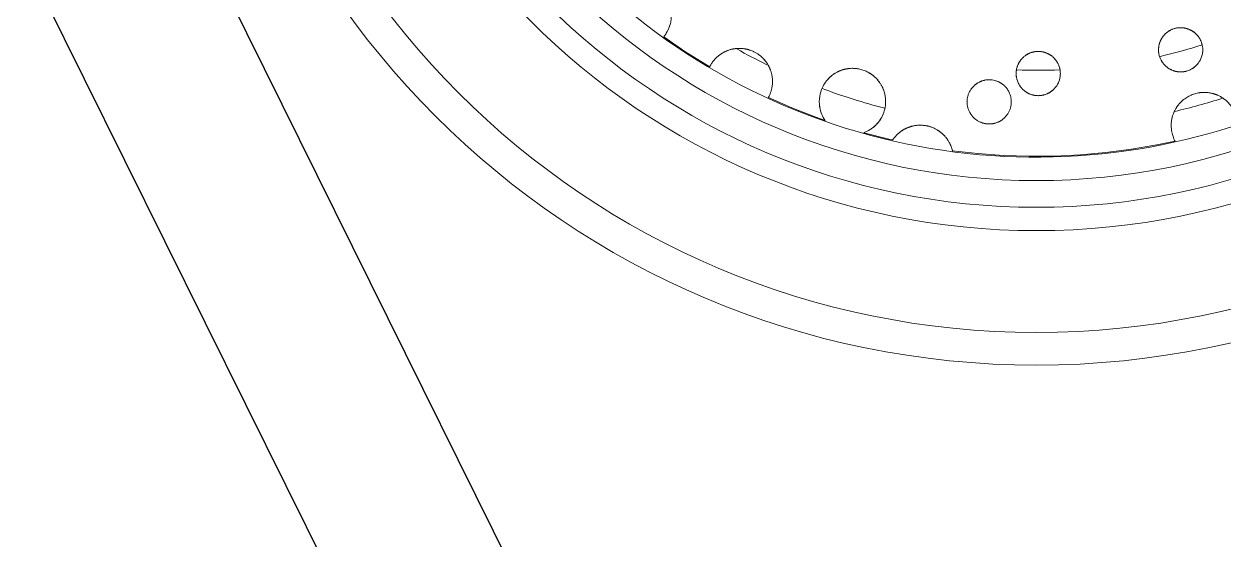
# Model space of a CAD drawing. Header units: metres. Extents: x -217 to -108, y -304 to -188.
# Drawn here: x -149.127 to -146.956, y -233.455 to -232.522 of the extents above; entities that cross this region are included whole.
import ezdxf

# ---------------------------------------------------------------- set-up
doc = ezdxf.new("R2010")
doc.units = ezdxf.units.M
for name, color, linetype, lineweight in [('A-FLOR', 192, 'Continuous', 9), ('A-GENM', 13, 'Continuous', 9), ('A-WALL', 113, 'Continuous', 9)]:
    doc.layers.add(name, color=color, linetype=linetype, lineweight=lineweight)

# ---------------------------------------------------------------- blocks, each defined once
blk = doc.blocks.new('Fountain_2047 - Fountain_2047-790752-Nivel 3')
at = {"layer": 'A-GENM', "flags": 128}
for points in [[(-0.6744, -0.9444), (-0.6361, -0.9707), (-0.5968, -0.9953), (-0.5912, -0.9986)], [(-0.485, -1.0543), (-0.4424, -1.0729), (-0.3992, -1.0897), (-0.382, -1.0959)], [(-0.3122, -1.1178), (-0.2672, -1.1294), (-0.2602, -1.131)], [(-0.1519, -1.1506), (-0.1058, -1.1557), (-0.0595, -1.159), (-0.0131, -1.1605), (0.0333, -1.1601), (0.0797, -1.1578), (0.1259, -1.1537), (0.172, -1.1477), (0.2177, -1.1399), (0.2508, -1.1331)]]:
    blk.add_lwpolyline(points, dxfattribs=at)
at = {"layer": 'A-GENM'}
for radius, start, end in [(1.5382, 180, 0), (1.4791, 180, 0), (1.295, 180, 0), (1.2527, 180, 0), (1.2044, 180, 0), (1.1621, 180, 320.8157), (1.108, 240.7019, 243.8774), (1.005, 282.8571, 287.3681), (1.005, 267.954, 272.4193), (1.108, 249.5054, 255.663), (1.108, 283.0615, 287.7143)]:
    blk.add_arc((0, 0), radius, start, end, dxfattribs=at)
for points, knots in [([(-0.6606, -0.9061), (-0.6606, -0.9097), (-0.6611, -0.9146), (-0.6622, -0.9202), (-0.6636, -0.925), (-0.6655, -0.9302), (-0.6688, -0.9367), (-0.6724, -0.942), (-0.6744, -0.9444), (-0.6745, -0.9445), (-0.6744, -0.9444)], [-1, -1, -1, -1, -0.9416667, -0.9125, -0.8833333, -0.825, -0.7666667, -0.65, -0.5333333, -0.4666667, -0.4666667, -0.4666667, -0.4666667]), ([(0.221, -0.9679), (0.221, -0.966), (0.2212, -0.9629), (0.222, -0.9587), (0.2227, -0.956), (0.2235, -0.9538), (0.2242, -0.9522), (0.2248, -0.9508), (0.2254, -0.9496), (0.2259, -0.9487), (0.2263, -0.9478), (0.227, -0.9467), (0.228, -0.9453), (0.229, -0.9438), (0.2299, -0.9427), (0.2304, -0.942), (0.2309, -0.9416), (0.2313, -0.9411), (0.2319, -0.9404), (0.2329, -0.9393), (0.2346, -0.9378), (0.2366, -0.9362), (0.2382, -0.935), (0.2392, -0.9343), (0.24, -0.9338), (0.2408, -0.9333), (0.242, -0.9326), (0.2437, -0.9318), (0.2459, -0.9308), (0.2483, -0.9299), (0.2507, -0.9292), (0.2531, -0.9287), (0.255, -0.9283), (0.2564, -0.9282), (0.2578, -0.928), (0.2594, -0.9279), (0.262, -0.9279), (0.2643, -0.928), (0.2665, -0.9283), (0.2681, -0.9285), (0.2693, -0.9288), (0.2702, -0.929), (0.2706, -0.9291), (0.271, -0.9292), (0.2713, -0.9293), (0.2718, -0.9294), (0.2725, -0.9296), (0.2736, -0.9299), (0.2747, -0.9303), (0.2761, -0.9309), (0.2775, -0.9315), (0.2787, -0.9321), (0.2797, -0.9326), (0.2806, -0.9331), (0.2818, -0.9337), (0.2831, -0.9346), (0.2846, -0.9357), (0.2861, -0.9368), (0.2874, -0.9379), (0.2891, -0.9394), (0.2917, -0.9422), (0.2948, -0.9463), (0.2976, -0.9515), (0.2995, -0.9568), (0.3007, -0.9623), (0.301, -0.966), (0.301, -0.9679)], [-1, -1, -1, -1, -0.933333, -0.9, -0.866667, -0.85, -0.833333, -0.816667, -0.808333, -0.8, -0.791667, -0.783333, -0.766667, -0.75, -0.741667, -0.7375, -0.733333, -0.729167, -0.725, -0.716667, -0.7, -0.683333, -0.675, -0.670833, -0.666667, -0.6625, -0.658333, -0.65, -0.641667, -0.633333, -0.625, -0.616667, -0.608333, -0.604167, -0.6, -0.591667, -0.583333, -0.566667, -0.558333, -0.55, -0.541667, -0.5375, -0.535417, -0.533333, -0.53125, -0.529167, -0.525, -0.516667, -0.508333, -0.5, -0.483333, -0.475, -0.466667, -0.458333, -0.45, -0.433333, -0.416667, -0.4, -0.383333, -0.366667, -0.333333, -0.266667, -0.2, -0.133333, -0.066667, 0, 0, 0, 0]), ([(0.2434, -0.932), (0.2433, -0.932), (0.2418, -0.9327), (0.2397, -0.934), (0.2371, -0.9357), (0.2354, -0.9371), (0.2343, -0.9381), (0.2337, -0.9386), (0.2337, -0.9387)], [-0.34175266, -0.34175266, -0.34175266, -0.34175266, -0.34090909, -0.31818182, -0.30681818, -0.29545455, -0.28409091, -0.28293694, -0.28293694, -0.28293694, -0.28293694]), ([(0.2653, -0.9281), (0.2645, -0.9281), (0.263, -0.9279), (0.2605, -0.9279), (0.2569, -0.928), (0.2541, -0.9285), (0.2523, -0.9289), (0.2521, -0.9289)], [-0.44265348, -0.44265348, -0.44265348, -0.44265348, -0.43181818, -0.42045455, -0.40909091, -0.38636364, -0.38462001, -0.38462001, -0.38462001, -0.38462001]), ([(0.2801, -0.9328), (0.2799, -0.9327), (0.2795, -0.9325), (0.2787, -0.9321), (0.2771, -0.9313), (0.2747, -0.9303), (0.2721, -0.9294), (0.2703, -0.929), (0.2697, -0.9289)], [-0.54391243, -0.54391243, -0.54391243, -0.54391243, -0.53977273, -0.53409091, -0.52272727, -0.5, -0.47727273, -0.4664955, -0.4664955, -0.4664955, -0.4664955]), ([(0.2879, -0.9383), (0.2875, -0.938), (0.2866, -0.9372), (0.2849, -0.9358), (0.2831, -0.9346), (0.2819, -0.9338), (0.2814, -0.9335), (0.2813, -0.9335)], [-0.62673575, -0.62673575, -0.62673575, -0.62673575, -0.61363636, -0.59090909, -0.56818182, -0.55681818, -0.555143, -0.555143, -0.555143, -0.555143]), ([(0.2245, -0.9515), (0.2243, -0.9518), (0.2239, -0.9529), (0.2232, -0.9547), (0.2226, -0.9567), (0.2223, -0.9578), (0.2222, -0.9582)], [-0.16762671, -0.16762671, -0.16762671, -0.16762671, -0.15909091, -0.13636364, -0.11363636, -0.10197153, -0.10197153, -0.10197153, -0.10197153]), ([(0.2315, -0.9409), (0.2314, -0.941), (0.2308, -0.9416), (0.2296, -0.943), (0.2281, -0.9451), (0.2268, -0.9471), (0.226, -0.9485), (0.2256, -0.9492), (0.2254, -0.9495), (0.2254, -0.9496)], [-0.26454337, -0.26454337, -0.26454337, -0.26454337, -0.26136364, -0.25, -0.22727273, -0.20454545, -0.19318182, -0.1875, -0.18543237, -0.18543237, -0.18543237, -0.18543237]), ([(0.2939, -0.9452), (0.2936, -0.9448), (0.293, -0.9439), (0.2918, -0.9424), (0.2906, -0.941), (0.2898, -0.9402), (0.2896, -0.94)], [-0.71869371, -0.71869371, -0.71869371, -0.71869371, -0.70454545, -0.68181818, -0.65909091, -0.64922033, -0.64922033, -0.64922033, -0.64922033]), ([(0.2979, -0.9525), (0.2974, -0.9515), (0.2964, -0.9493), (0.2952, -0.9472), (0.2945, -0.9461)], [-0.8109817, -0.8109817, -0.8109817, -0.8109817, -0.77272727, -0.7300992, -0.7300992, -0.7300992, -0.7300992]), ([(-0.5912, -0.9986), (-0.5913, -0.9987), (-0.5912, -0.9986), (-0.5905, -0.997), (-0.5881, -0.9929), (-0.5838, -0.9868), (-0.5778, -0.9806), (-0.5717, -0.976), (-0.5676, -0.9734), (-0.5646, -0.9718), (-0.562, -0.9706), (-0.56, -0.9697), (-0.5578, -0.9689), (-0.5553, -0.968), (-0.5528, -0.9673), (-0.5506, -0.9668), (-0.5486, -0.9664), (-0.5471, -0.9661), (-0.5457, -0.9659), (-0.5447, -0.9658), (-0.544, -0.9657), (-0.5434, -0.9656), (-0.5426, -0.9656), (-0.5413, -0.9655), (-0.5398, -0.9654), (-0.5378, -0.9653), (-0.5357, -0.9654), (-0.5334, -0.9655), (-0.5309, -0.9657), (-0.5285, -0.966), (-0.5265, -0.9664), (-0.5251, -0.9667), (-0.5239, -0.9669), (-0.5227, -0.9672), (-0.5204, -0.9678), (-0.5168, -0.969), (-0.5122, -0.9709), (-0.5076, -0.9733), (-0.5032, -0.976), (-0.4993, -0.979), (-0.4965, -0.9815), (-0.4949, -0.9831), (-0.494, -0.984), (-0.4932, -0.9849), (-0.4924, -0.9859), (-0.4911, -0.9874), (-0.4897, -0.9891), (-0.4884, -0.9909), (-0.4873, -0.9926), (-0.4863, -0.9941), (-0.4855, -0.9955), (-0.4848, -0.9967), (-0.4843, -0.9977), (-0.4839, -0.9985), (-0.4835, -0.9993), (-0.483, -1.0003), (-0.4825, -1.0015), (-0.4819, -1.0028), (-0.4812, -1.0046), (-0.4805, -1.0066), (-0.4798, -1.0091), (-0.4791, -1.0115), (-0.4785, -1.0145), (-0.4779, -1.0179), (-0.4776, -1.0219), (-0.4775, -1.0242), (-0.4775, -1.0254)], [-0.6551724, -0.6551724, -0.6551724, -0.6551724, -0.6206897, -0.5517241, -0.4827586, -0.4137931, -0.3448276, -0.3103448, -0.2931034, -0.2758621, -0.2672414, -0.2586207, -0.25, -0.2413793, -0.2327586, -0.2241379, -0.2198276, -0.2155172, -0.2112069, -0.2090517, -0.2079741, -0.2068966, -0.2047414, -0.2025862, -0.1982759, -0.1939655, -0.1896552, -0.1853448, -0.1810345, -0.1767241, -0.174569, -0.1724138, -0.1713362, -0.1702586, -0.1681034, -0.1637931, -0.1594828, -0.1551724, -0.1508621, -0.1465517, -0.1422414, -0.1400862, -0.1390086, -0.137931, -0.1357759, -0.1336207, -0.1293103, -0.125, -0.1206897, -0.1163793, -0.112069, -0.1077586, -0.1056034, -0.1034483, -0.1012931, -0.0991379, -0.0948276, -0.0905172, -0.0862069, -0.0775862, -0.0689655, -0.0603448, -0.0517241, -0.0344828, -0.0172414, 0, 0, 0, 0]), ([(-0.5699, -0.9748), (-0.5701, -0.975), (-0.5707, -0.9753), (-0.5712, -0.9757), (-0.5716, -0.976)], [-0.60120219, -0.60120219, -0.60120219, -0.60120219, -0.59615385, -0.58659927, -0.58659927, -0.58659927, -0.58659927]), ([(-0.5683, -0.9739), (-0.5692, -0.9744), (-0.5701, -0.975), (-0.5711, -0.9756), (-0.5712, -0.9757)], [-0.98408131, -0.98408131, -0.98408131, -0.98408131, -0.96982759, -0.96799538, -0.96799538, -0.96799538, -0.96799538]), ([(-0.5634, -0.9712), (-0.5638, -0.9714), (-0.5646, -0.9718), (-0.5653, -0.9722), (-0.5657, -0.9724)], [-0.64671335, -0.64671335, -0.64671335, -0.64671335, -0.63942308, -0.63167009, -0.63167009, -0.63167009, -0.63167009]), ([(-0.5419, -0.9655), (-0.5422, -0.9655), (-0.5428, -0.9656), (-0.5435, -0.9657), (-0.5439, -0.9657), (-0.544, -0.9657)], [-0.738270928, -0.738270928, -0.738270928, -0.738270928, -0.735576923, -0.732572115, -0.731572203, -0.731572203, -0.731572203, -0.731572203]), ([(-0.5131, -0.9705), (-0.5144, -0.97), (-0.5175, -0.9687), (-0.5224, -0.9672), (-0.5259, -0.9665), (-0.5276, -0.9662), (-0.5278, -0.9662)], [-0.78754629, -0.78754629, -0.78754629, -0.78754629, -0.78365385, -0.77764423, -0.77163462, -0.77073927, -0.77073927, -0.77073927, -0.77073927]), ([(-0.0367, -1.0108), (-0.0367, -1.009), (-0.0364, -1.0052), (-0.0352, -0.9996), (-0.0335, -0.9948), (-0.0317, -0.9915), (-0.0306, -0.9896), (-0.0296, -0.9881), (-0.0286, -0.9867), (-0.0275, -0.9853), (-0.0264, -0.9841), (-0.0255, -0.9831), (-0.0248, -0.9824), (-0.0241, -0.9817), (-0.0231, -0.9807), (-0.022, -0.9798), (-0.0208, -0.9789), (-0.0199, -0.9782), (-0.019, -0.9776), (-0.0184, -0.9772), (-0.018, -0.977), (-0.0177, -0.9768), (-0.0174, -0.9766), (-0.017, -0.9764), (-0.0163, -0.976), (-0.0153, -0.9754), (-0.0139, -0.9747), (-0.0121, -0.9739), (-0.01, -0.9731), (-0.0077, -0.9724), (-0.0063, -0.972), (-0.0053, -0.9718), (-0.0046, -0.9716), (-0.0034, -0.9714), (-0.0014, -0.9711), (0.0011, -0.9709), (0.0036, -0.9708), (0.0062, -0.9709), (0.0087, -0.9712), (0.0106, -0.9715), (0.012, -0.9718), (0.013, -0.972), (0.0139, -0.9723), (0.0151, -0.9726), (0.0171, -0.9733), (0.0191, -0.9741), (0.0209, -0.9749), (0.0222, -0.9756), (0.0232, -0.9761), (0.0239, -0.9766), (0.0244, -0.9769), (0.0248, -0.9771), (0.0252, -0.9773), (0.0258, -0.9778), (0.027, -0.9786), (0.0285, -0.9797), (0.0298, -0.9808), (0.0308, -0.9818), (0.0315, -0.9825), (0.0322, -0.9832), (0.0331, -0.9842), (0.0345, -0.9858), (0.0363, -0.9882), (0.0381, -0.991), (0.0401, -0.9949), (0.0418, -0.9996), (0.0431, -1.0053), (0.0433, -1.009), (0.0433, -1.0108)], [-1, -1, -1, -1, -0.933333, -0.866667, -0.8, -0.766667, -0.75, -0.733333, -0.716667, -0.7, -0.683333, -0.675, -0.666667, -0.658333, -0.65, -0.633333, -0.625, -0.616667, -0.608333, -0.604167, -0.602083, -0.6, -0.597917, -0.595833, -0.591667, -0.583333, -0.575, -0.566667, -0.55, -0.541667, -0.533333, -0.53125, -0.529167, -0.525, -0.516667, -0.508333, -0.5, -0.491667, -0.483333, -0.475, -0.470833, -0.466667, -0.4625, -0.458333, -0.45, -0.433333, -0.425, -0.416667, -0.408333, -0.404167, -0.4, -0.397917, -0.395833, -0.391667, -0.383333, -0.366667, -0.35, -0.341667, -0.333333, -0.325, -0.316667, -0.3, -0.266667, -0.233333, -0.2, -0.133333, -0.066667, 0, 0, 0, 0]), ([(-0.0105, -0.9733), (-0.0108, -0.9734), (-0.0125, -0.9741), (-0.0146, -0.975), (-0.0168, -0.9763), (-0.0184, -0.9772), (-0.0195, -0.978), (-0.0202, -0.9784), (-0.0203, -0.9786)], [-0.43739771, -0.43739771, -0.43739771, -0.43739771, -0.43181818, -0.40909091, -0.39772727, -0.38636364, -0.375, -0.37103554, -0.37103554, -0.37103554, -0.37103554]), ([(0.0139, -0.9723), (0.0137, -0.9722), (0.0131, -0.972), (0.0116, -0.9717), (0.0093, -0.9713), (0.0065, -0.9709), (0.0036, -0.9708), (0.0006, -0.9709), (-0.0022, -0.9712), (-0.0044, -0.9716), (-0.0059, -0.9719), (-0.0066, -0.9721), (-0.0068, -0.9721)], [-0.54333666, -0.54333666, -0.54333666, -0.54333666, -0.53977273, -0.53409091, -0.52272727, -0.51136364, -0.5, -0.48863636, -0.47727273, -0.46590909, -0.46022727, -0.45683402, -0.45683402, -0.45683402, -0.45683402]), ([(0.0271, -0.9787), (0.0269, -0.9786), (0.0263, -0.9781), (0.0252, -0.9774), (0.0237, -0.9764), (0.0216, -0.9752), (0.0195, -0.9742), (0.0178, -0.9736), (0.0174, -0.9734)], [-0.62885999, -0.62885999, -0.62885999, -0.62885999, -0.625, -0.61363636, -0.60227273, -0.59090909, -0.56818182, -0.5619708, -0.5619708, -0.5619708, -0.5619708]), ([(0.2217, -0.9604), (0.2215, -0.9615), (0.2211, -0.9641), (0.221, -0.9666), (0.221, -0.9679)], [-0.08015532, -0.08015532, -0.08015532, -0.08015532, -0.04545455, 0, 0, 0, 0]), ([(0.301, -0.9679), (0.301, -0.9699), (0.3007, -0.974), (0.2994, -0.9793), (0.298, -0.983), (0.2971, -0.9852), (0.2962, -0.9868), (0.2953, -0.9885), (0.2942, -0.9901), (0.2932, -0.9915), (0.2925, -0.9926), (0.292, -0.9932), (0.2916, -0.9936), (0.2912, -0.9941), (0.2907, -0.9946), (0.2898, -0.9956), (0.2884, -0.997), (0.2867, -0.9985), (0.2853, -0.9997), (0.2844, -1.0003), (0.2838, -1.0008), (0.2833, -1.0011), (0.2827, -1.0015), (0.2817, -1.0021), (0.2801, -1.003), (0.278, -1.0041), (0.275, -1.0054), (0.2718, -1.0065), (0.2691, -1.0071), (0.2676, -1.0073), (0.2662, -1.0076), (0.2646, -1.0078), (0.262, -1.0079), (0.2595, -1.0079), (0.2571, -1.0077), (0.2555, -1.0075), (0.2542, -1.0073), (0.2533, -1.0072), (0.2528, -1.0071), (0.2524, -1.007), (0.2521, -1.0069), (0.2516, -1.0068), (0.2508, -1.0066), (0.2498, -1.0063), (0.2486, -1.006), (0.2472, -1.0055), (0.2459, -1.005), (0.2446, -1.0044), (0.2437, -1.004), (0.2427, -1.0035), (0.2416, -1.0029), (0.2402, -1.0021), (0.2386, -1.0011), (0.2372, -1.0001), (0.2358, -0.999), (0.2341, -0.9976), (0.2313, -0.9949), (0.228, -0.9908), (0.2249, -0.9856), (0.2227, -0.98), (0.2213, -0.9742), (0.221, -0.97), (0.221, -0.9679)], [-1, -1, -1, -1, -0.933333, -0.866667, -0.833333, -0.816667, -0.8, -0.783333, -0.766667, -0.75, -0.741667, -0.7375, -0.733333, -0.729167, -0.725, -0.716667, -0.7, -0.683333, -0.675, -0.670833, -0.666667, -0.664583, -0.6625, -0.658333, -0.65, -0.641667, -0.633333, -0.616667, -0.608333, -0.604167, -0.6, -0.591667, -0.583333, -0.566667, -0.558333, -0.55, -0.541667, -0.5375, -0.535417, -0.533333, -0.53125, -0.529167, -0.525, -0.516667, -0.508333, -0.5, -0.483333, -0.475, -0.466667, -0.458333, -0.45, -0.433333, -0.416667, -0.4, -0.383333, -0.366667, -0.333333, -0.266667, -0.2, -0.133333, -0.066667, 0, 0, 0, 0]), ([(-0.4885, -0.9908), (-0.4887, -0.9905), (-0.4894, -0.9895), (-0.4907, -0.9878), (-0.4922, -0.986), (-0.4933, -0.9848), (-0.4937, -0.9844)], [-0.83467188, -0.83467188, -0.83467188, -0.83467188, -0.83173077, -0.82572115, -0.81971154, -0.81673257, -0.81673257, -0.81673257, -0.81673257]), ([(-0.4823, -1.0018), (-0.4825, -1.0014), (-0.4829, -1.0005), (-0.4836, -0.9991), (-0.4841, -0.998), (-0.4844, -0.9975)], [-0.87306664, -0.87306664, -0.87306664, -0.87306664, -0.86778846, -0.86177885, -0.85642088, -0.85642088, -0.85642088, -0.85642088]), ([(-0.0341, -0.9966), (-0.0342, -0.9968), (-0.0345, -0.9977), (-0.0351, -0.9996), (-0.0355, -1.0012), (-0.0358, -1.0021)], [-0.1669655, -0.1669655, -0.1669655, -0.1669655, -0.15909091, -0.13636364, -0.10377397, -0.10377397, -0.10377397, -0.10377397]), ([(-0.0293, -0.9877), (-0.0294, -0.9879), (-0.0298, -0.9884), (-0.0306, -0.9896), (-0.0316, -0.9913), (-0.0326, -0.9931), (-0.0331, -0.9943), (-0.0333, -0.9948)], [-0.26802096, -0.26802096, -0.26802096, -0.26802096, -0.26136364, -0.25, -0.22727273, -0.20454545, -0.18755557, -0.18755557, -0.18755557, -0.18755557]), ([(-0.0229, -0.9806), (-0.0232, -0.9808), (-0.0241, -0.9817), (-0.0257, -0.9832), (-0.0271, -0.9849), (-0.028, -0.9859), (-0.0283, -0.9863), (-0.0283, -0.9864)], [-0.34795991, -0.34795991, -0.34795991, -0.34795991, -0.34090909, -0.31818182, -0.29545455, -0.28409091, -0.28233609, -0.28233609, -0.28233609, -0.28233609]), ([(0.035, -0.9865), (0.035, -0.9864), (0.0347, -0.986), (0.0338, -0.985), (0.0324, -0.9833), (0.0309, -0.9818), (0.0299, -0.9809), (0.0296, -0.9807)], [-0.71769404, -0.71769404, -0.71769404, -0.71769404, -0.71590909, -0.70454545, -0.68181818, -0.65909091, -0.65190964, -0.65190964, -0.65190964, -0.65190964]), ([(0.04, -0.9948), (0.0397, -0.9943), (0.0392, -0.9932), (0.0383, -0.9914), (0.0373, -0.9897), (0.0365, -0.9885), (0.0361, -0.9879), (0.036, -0.9877)], [-0.81239956, -0.81239956, -0.81239956, -0.81239956, -0.79545455, -0.77272727, -0.75, -0.73863636, -0.73190285, -0.73190285, -0.73190285, -0.73190285]), ([(0.0423, -1.0021), (0.0421, -1.0012), (0.0417, -0.9996), (0.0411, -0.9978), (0.0408, -0.9969), (0.0407, -0.9967)], [-0.89618368, -0.89618368, -0.89618368, -0.89618368, -0.86363636, -0.84090909, -0.83303171, -0.83303171, -0.83303171, -0.83303171]), ([(0.2908, -0.9946), (0.2911, -0.9942), (0.2916, -0.9936), (0.292, -0.9931), (0.2922, -0.9929)], [-0.27185513, -0.27185513, -0.27185513, -0.27185513, -0.25, -0.23652711, -0.23652711, -0.23652711, -0.23652711]), ([(-0.4793, -1.011), (-0.4794, -1.0103), (-0.4797, -1.0092), (-0.4801, -1.0081), (-0.4802, -1.0077)], [-0.91416607, -0.91416607, -0.91416607, -0.91416607, -0.90384615, -0.89823944, -0.89823944, -0.89823944, -0.89823944]), ([(-0.4779, -1.0188), (-0.4779, -1.0185), (-0.478, -1.0178), (-0.4781, -1.017), (-0.4782, -1.0164)], [-0.95645645, -0.95645645, -0.95645645, -0.95645645, -0.95192308, -0.94283257, -0.94283257, -0.94283257, -0.94283257]), ([(-0.3929, -1.0614), (-0.3929, -1.0555), (-0.3916, -1.0459), (-0.3856, -1.032), (-0.3795, -1.0232), (-0.3734, -1.0171), (-0.3694, -1.0137), (-0.3665, -1.0117), (-0.3639, -1.0101), (-0.3619, -1.0089), (-0.3601, -1.008), (-0.3586, -1.0072), (-0.3574, -1.0067), (-0.3562, -1.0062), (-0.3545, -1.0055), (-0.3528, -1.0048), (-0.351, -1.0042), (-0.3495, -1.0038), (-0.3482, -1.0034), (-0.3472, -1.0032), (-0.3466, -1.003), (-0.3461, -1.0029), (-0.3457, -1.0028), (-0.3451, -1.0027), (-0.344, -1.0025), (-0.3425, -1.0022), (-0.3405, -1.0019), (-0.3378, -1.0016), (-0.3348, -1.0014), (-0.3313, -1.0014), (-0.3292, -1.0015), (-0.3277, -1.0017), (-0.3267, -1.0018), (-0.3247, -1.002), (-0.3217, -1.0025), (-0.3178, -1.0033), (-0.3138, -1.0045), (-0.31, -1.0059), (-0.3064, -1.0076), (-0.3037, -1.009), (-0.3018, -1.0101), (-0.3005, -1.0109), (-0.2993, -1.0117), (-0.2978, -1.0127), (-0.2955, -1.0145), (-0.2933, -1.0163), (-0.2915, -1.018), (-0.2902, -1.0193), (-0.2891, -1.0204), (-0.2884, -1.0211), (-0.288, -1.0216), (-0.2878, -1.0219), (-0.2875, -1.0222), (-0.2871, -1.0227), (-0.2865, -1.0234), (-0.2856, -1.0245), (-0.2847, -1.0257), (-0.2836, -1.0272), (-0.2823, -1.0291), (-0.281, -1.0313), (-0.2797, -1.0336), (-0.2787, -1.0357), (-0.2777, -1.0378), (-0.2766, -1.0405), (-0.2755, -1.0438), (-0.2741, -1.0489), (-0.2731, -1.0549), (-0.2729, -1.0593), (-0.2729, -1.0614)], [-1, -1, -1, -1, -0.8, -0.7, -0.6, -0.55, -0.525, -0.5, -0.4875, -0.475, -0.4625, -0.45625, -0.45, -0.44375, -0.4375, -0.425, -0.41875, -0.4125, -0.40625, -0.403125, -0.401562, -0.4, -0.398438, -0.396875, -0.39375, -0.3875, -0.38125, -0.375, -0.3625, -0.35625, -0.35, -0.348438, -0.346875, -0.34375, -0.3375, -0.33125, -0.325, -0.31875, -0.3125, -0.30625, -0.303125, -0.3, -0.296875, -0.29375, -0.2875, -0.275, -0.26875, -0.2625, -0.25625, -0.253125, -0.251563, -0.25, -0.248438, -0.246875, -0.24375, -0.2375, -0.23125, -0.225, -0.2125, -0.2, -0.1875, -0.175, -0.1625, -0.15, -0.125, -0.1, -0.05, 0, 0, 0, 0]), ([(-0.3707, -1.0149), (-0.3711, -1.0152), (-0.3722, -1.0161), (-0.3732, -1.017), (-0.3738, -1.0175)], [-0.48484236, -0.48484236, -0.48484236, -0.48484236, -0.475, -0.45947851, -0.45947851, -0.45947851, -0.45947851]), ([(-0.3647, -1.0106), (-0.3648, -1.0106), (-0.3658, -1.0112), (-0.3667, -1.0119), (-0.3675, -1.0124)], [-0.52728558, -0.52728558, -0.52728558, -0.52728558, -0.525, -0.50846636, -0.50846636, -0.50846636, -0.50846636]), ([(-0.3545, -1.0055), (-0.355, -1.0057), (-0.3564, -1.0062), (-0.358, -1.007), (-0.3592, -1.0075), (-0.3595, -1.0077)], [-0.58215678, -0.58215678, -0.58215678, -0.58215678, -0.575, -0.5625, -0.55714843, -0.55714843, -0.55714843, -0.55714843]), ([(-0.3426, -1.0022), (-0.3429, -1.0023), (-0.3439, -1.0025), (-0.3454, -1.0028), (-0.347, -1.0031), (-0.3482, -1.0034), (-0.3488, -1.0036), (-0.3489, -1.0036)], [-0.62853378, -0.62853378, -0.62853378, -0.62853378, -0.625, -0.61875, -0.6125, -0.60625, -0.6052788, -0.6052788, -0.6052788, -0.6052788]), ([(-0.3154, -1.004), (-0.3154, -1.004), (-0.3168, -1.0036), (-0.3195, -1.0029), (-0.3237, -1.0021), (-0.3276, -1.0016), (-0.3307, -1.0015), (-0.3324, -1.0014), (-0.3329, -1.0014)], [-0.68128634, -0.68128634, -0.68128634, -0.68128634, -0.68125, -0.675, -0.66875, -0.6625, -0.65625, -0.65325341, -0.65325341, -0.65325341, -0.65325341]), ([(-0.2917, -1.0178), (-0.2918, -1.0177), (-0.2925, -1.017), (-0.2938, -1.0159), (-0.2963, -1.0139), (-0.2988, -1.012), (-0.301, -1.0106), (-0.3015, -1.0103)], [-0.73933002, -0.73933002, -0.73933002, -0.73933002, -0.7375, -0.73125, -0.725, -0.7125, -0.70823205, -0.70823205, -0.70823205, -0.70823205]), ([(0.0433, -1.0108), (0.0433, -1.0128), (0.043, -1.0169), (0.0417, -1.0227), (0.0397, -1.0276), (0.0377, -1.0314), (0.0359, -1.0342), (0.034, -1.0365), (0.0326, -1.0381), (0.0317, -1.039), (0.031, -1.0397), (0.0303, -1.0404), (0.0293, -1.0412), (0.0283, -1.0421), (0.0271, -1.043), (0.0262, -1.0436), (0.0254, -1.0442), (0.0248, -1.0446), (0.0244, -1.0448), (0.0242, -1.045), (0.0239, -1.0451), (0.0235, -1.0454), (0.0228, -1.0457), (0.0219, -1.0463), (0.0207, -1.0469), (0.0189, -1.0477), (0.017, -1.0485), (0.015, -1.0491), (0.0138, -1.0494), (0.0129, -1.0497), (0.0119, -1.0499), (0.0104, -1.0502), (0.0084, -1.0505), (0.0058, -1.0508), (0.0031, -1.0509), (0.0004, -1.0508), (-0.0022, -1.0505), (-0.0042, -1.0501), (-0.0056, -1.0498), (-0.0066, -1.0496), (-0.0076, -1.0493), (-0.0088, -1.049), (-0.0107, -1.0483), (-0.0126, -1.0476), (-0.0142, -1.0468), (-0.0154, -1.0462), (-0.0164, -1.0457), (-0.017, -1.0453), (-0.0174, -1.0451), (-0.0177, -1.0449), (-0.018, -1.0447), (-0.0183, -1.0445), (-0.0189, -1.0441), (-0.0197, -1.0436), (-0.0206, -1.0429), (-0.0217, -1.042), (-0.023, -1.041), (-0.0245, -1.0396), (-0.0258, -1.0383), (-0.0275, -1.0365), (-0.0293, -1.0342), (-0.0311, -1.0313), (-0.0331, -1.0276), (-0.035, -1.0227), (-0.0364, -1.0169), (-0.0367, -1.0128), (-0.0367, -1.0108)], [-1, -1, -1, -1, -0.933333, -0.866667, -0.8, -0.766667, -0.733333, -0.7, -0.683333, -0.675, -0.666667, -0.658333, -0.65, -0.633333, -0.625, -0.616667, -0.608333, -0.604167, -0.602083, -0.6, -0.597917, -0.595833, -0.591667, -0.583333, -0.575, -0.566667, -0.55, -0.541667, -0.5375, -0.533333, -0.529167, -0.525, -0.516667, -0.508333, -0.5, -0.491667, -0.483333, -0.475, -0.470833, -0.466667, -0.4625, -0.458333, -0.45, -0.433333, -0.425, -0.416667, -0.408333, -0.404167, -0.402083, -0.4, -0.397917, -0.395833, -0.391667, -0.383333, -0.375, -0.366667, -0.35, -0.333333, -0.316667, -0.3, -0.266667, -0.233333, -0.2, -0.133333, -0.066667, 0, 0, 0, 0]), ([(0.2421, -1.0032), (0.2423, -1.0033), (0.2429, -1.0036), (0.2437, -1.004), (0.2442, -1.0042), (0.2443, -1.0043)], [-0.84412718, -0.84412718, -0.84412718, -0.84412718, -0.83333333, -0.80555556, -0.80176944, -0.80176944, -0.80176944, -0.80176944]), ([(0.2648, -1.0077), (0.265, -1.0077), (0.2658, -1.0076), (0.2673, -1.0074), (0.2692, -1.0071), (0.2704, -1.0068), (0.271, -1.0066)], [-0.5454535, -0.5454535, -0.5454535, -0.5454535, -0.54166667, -0.52777778, -0.51388889, -0.50264073, -0.50264073, -0.50264073, -0.50264073]), ([(0.2828, -1.0014), (0.2832, -1.0012), (0.2839, -1.0007), (0.2849, -1), (0.2856, -0.9995), (0.2859, -0.9992), (0.2859, -0.9992)], [-0.40231319, -0.40231319, -0.40231319, -0.40231319, -0.38888889, -0.375, -0.36111111, -0.36023314, -0.36023314, -0.36023314, -0.36023314]), ([(-0.4775, -1.0254), (-0.4775, -1.0312), (-0.4788, -1.0386), (-0.4809, -1.0454), (-0.483, -1.0506), (-0.4849, -1.0543), (-0.4851, -1.0546), (-0.4848, -1.054)], [-1, -1, -1, -1, -0.8611111, -0.7916667, -0.7222222, -0.5833333, -0.4444444, -0.4444444, -0.4444444, -0.4444444]), ([(-0.2833, -1.0277), (-0.2837, -1.027), (-0.2845, -1.026), (-0.2856, -1.0244), (-0.2867, -1.0232), (-0.2875, -1.0222), (-0.288, -1.0216), (-0.2881, -1.0215)], [-0.78569989, -0.78569989, -0.78569989, -0.78569989, -0.775, -0.76875, -0.7625, -0.75625, -0.75486523, -0.75486523, -0.75486523, -0.75486523]), ([(-0.2782, -1.0367), (-0.2785, -1.0361), (-0.2791, -1.0348), (-0.28, -1.0331), (-0.2807, -1.0318), (-0.2811, -1.0312), (-0.2812, -1.031)], [-0.83475505, -0.83475505, -0.83475505, -0.83475505, -0.825, -0.8125, -0.80625, -0.80298603, -0.80298603, -0.80298603, -0.80298603]), ([(-0.1254, -1.0621), (-0.1254, -1.0603), (-0.1252, -1.0568), (-0.1242, -1.0515), (-0.1223, -1.0462), (-0.12, -1.0417), (-0.1175, -1.0381), (-0.1157, -1.0359), (-0.114, -1.0341), (-0.1127, -1.0328), (-0.1115, -1.0317), (-0.1104, -1.0308), (-0.1096, -1.0302), (-0.1087, -1.0295), (-0.1075, -1.0287), (-0.1059, -1.0277), (-0.1042, -1.0267), (-0.1027, -1.026), (-0.1019, -1.0256), (-0.1014, -1.0254), (-0.101, -1.0252), (-0.1006, -1.0251), (-0.1001, -1.0249), (-0.0991, -1.0245), (-0.0976, -1.024), (-0.0957, -1.0234), (-0.093, -1.0227), (-0.0901, -1.0223), (-0.0871, -1.0221), (-0.0852, -1.0221), (-0.0837, -1.0221), (-0.0821, -1.0222), (-0.0792, -1.0225), (-0.0758, -1.0232), (-0.0726, -1.0242), (-0.0703, -1.025), (-0.0686, -1.0258), (-0.0675, -1.0263), (-0.0669, -1.0266), (-0.0665, -1.0268), (-0.0661, -1.0271), (-0.0656, -1.0274), (-0.0647, -1.0279), (-0.0632, -1.0288), (-0.0614, -1.0301), (-0.0599, -1.0313), (-0.0589, -1.0322), (-0.0583, -1.0327), (-0.0579, -1.0331), (-0.0575, -1.0335), (-0.0569, -1.034), (-0.056, -1.0349), (-0.0549, -1.0362), (-0.0537, -1.0377), (-0.0526, -1.0392), (-0.0516, -1.0408), (-0.0504, -1.0427), (-0.0486, -1.0462), (-0.0468, -1.051), (-0.0457, -1.0566), (-0.0454, -1.0603), (-0.0454, -1.0621)], [-1, -1, -1, -1, -0.933333, -0.866667, -0.8, -0.733333, -0.7, -0.666667, -0.65, -0.633333, -0.616667, -0.608333, -0.6, -0.591667, -0.583333, -0.566667, -0.55, -0.541667, -0.5375, -0.535417, -0.533333, -0.53125, -0.529167, -0.525, -0.516667, -0.508333, -0.5, -0.483333, -0.475, -0.466667, -0.4625, -0.458333, -0.45, -0.433333, -0.425, -0.416667, -0.408333, -0.404167, -0.402083, -0.4, -0.397917, -0.395833, -0.391667, -0.383333, -0.366667, -0.35, -0.341667, -0.3375, -0.333333, -0.329167, -0.325, -0.316667, -0.3, -0.283333, -0.266667, -0.25, -0.233333, -0.2, -0.133333, -0.066667, 0, 0, 0, 0]), ([(-0.1135, -1.0335), (-0.1139, -1.0339), (-0.1146, -1.0347), (-0.1153, -1.0355), (-0.1156, -1.0358)], [-0.68740827, -0.68740827, -0.68740827, -0.68740827, -0.65625, -0.6323355, -0.6323355, -0.6323355, -0.6323355]), ([(-0.1072, -1.0285), (-0.1078, -1.0289), (-0.1086, -1.0295), (-0.1096, -1.0302), (-0.11, -1.0305), (-0.1101, -1.0306)], [-0.81038572, -0.81038572, -0.81038572, -0.81038572, -0.78125, -0.765625, -0.75748964, -0.75748964, -0.75748964, -0.75748964]), ([(-0.0978, -1.024), (-0.0985, -1.0243), (-0.0997, -1.0247), (-0.1011, -1.0253), (-0.1018, -1.0256), (-0.1021, -1.0257)], [-0.92536939, -0.92536939, -0.92536939, -0.92536939, -0.90625, -0.890625, -0.88122611, -0.88122611, -0.88122611, -0.88122611]), ([(-0.0642, -1.0282), (-0.0642, -1.0282), (-0.0647, -1.0279), (-0.066, -1.0271), (-0.0675, -1.0263), (-0.0687, -1.0258), (-0.0687, -1.0258)], [-0.12622416, -0.12622416, -0.12622416, -0.12622416, -0.125, -0.10714286, -0.07142857, -0.07038934, -0.07038934, -0.07038934, -0.07038934]), ([(-0.0568, -1.0341), (-0.0571, -1.0339), (-0.0578, -1.0332), (-0.0586, -1.0324), (-0.0593, -1.0318), (-0.0594, -1.0317)], [-0.26744322, -0.26744322, -0.26744322, -0.26744322, -0.25, -0.21428571, -0.20674424, -0.20674424, -0.20674424, -0.20674424]), ([(-0.0521, -1.04), (-0.0523, -1.0398), (-0.0527, -1.039), (-0.0533, -1.0382), (-0.0538, -1.0376), (-0.0538, -1.0375)], [-0.41225911, -0.41225911, -0.41225911, -0.41225911, -0.39285714, -0.35714286, -0.35057541, -0.35057541, -0.35057541, -0.35057541]), ([(-0.0334, -1.0268), (-0.0331, -1.0274), (-0.0326, -1.0286), (-0.0319, -1.0298), (-0.0316, -1.0303)], [-0.97817723, -0.97817723, -0.97817723, -0.97817723, -0.94444444, -0.91611674, -0.91611674, -0.91611674, -0.91611674]), ([(-0.0301, -1.0328), (-0.0296, -1.0336), (-0.0288, -1.0347), (-0.0279, -1.0359), (-0.0275, -1.0363)], [-0.87247347, -0.87247347, -0.87247347, -0.87247347, -0.83333333, -0.81003882, -0.81003882, -0.81003882, -0.81003882]), ([(-0.0254, -1.0387), (-0.0251, -1.039), (-0.0243, -1.0398), (-0.0232, -1.0409), (-0.0222, -1.0417), (-0.0217, -1.042), (-0.0216, -1.0421)], [-0.76699566, -0.76699566, -0.76699566, -0.76699566, -0.75, -0.72222222, -0.70833333, -0.70244003, -0.70244003, -0.70244003, -0.70244003]), ([(0.0284, -1.042), (0.0286, -1.0419), (0.029, -1.0415), (0.03, -1.0407), (0.031, -1.0397), (0.0318, -1.0389), (0.0321, -1.0386)], [-0.29735154, -0.29735154, -0.29735154, -0.29735154, -0.29166667, -0.27777778, -0.25, -0.23462762, -0.23462762, -0.23462762, -0.23462762]), ([(0.0342, -1.0362), (0.0346, -1.0357), (0.0355, -1.0346), (0.0363, -1.0334), (0.0368, -1.0327)], [-0.19112367, -0.19112367, -0.19112367, -0.19112367, -0.16666667, -0.12921379, -0.12921379, -0.12921379, -0.12921379]), ([(0.0383, -1.0302), (0.0386, -1.0296), (0.0393, -1.0284), (0.0398, -1.0272), (0.04, -1.0266)], [-0.08545144, -0.08545144, -0.08545144, -0.08545144, -0.05555556, -0.02338357, -0.02338357, -0.02338357, -0.02338357]), ([(-0.3822, -1.0956), (-0.382, -1.0959), (-0.382, -1.0959), (-0.3833, -1.094), (-0.3863, -1.0891), (-0.3909, -1.079), (-0.3929, -1.0677), (-0.3929, -1.0614)], [-0.5384615, -0.5384615, -0.5384615, -0.5384615, -0.4615385, -0.3846154, -0.3076923, -0.1538462, 0, 0, 0, 0]), ([(-0.2729, -1.0614), (-0.2729, -1.0665), (-0.2738, -1.0736), (-0.2763, -1.0817), (-0.2794, -1.0892), (-0.2842, -1.097), (-0.2929, -1.107), (-0.3021, -1.1133), (-0.3089, -1.1165), (-0.3119, -1.1177), (-0.3123, -1.1178), (-0.3121, -1.1177)], [-1, -1, -1, -1, -0.9338235, -0.9007353, -0.8676471, -0.8014706, -0.7352941, -0.6029412, -0.5367647, -0.4705882, -0.4117647, -0.4117647, -0.4117647, -0.4117647]), ([(-0.0454, -1.0621), (-0.0454, -1.064), (-0.0457, -1.0679), (-0.047, -1.0735), (-0.049, -1.0789), (-0.0513, -1.0831), (-0.0537, -1.0864), (-0.0557, -1.0888), (-0.0575, -1.0908), (-0.0592, -1.0923), (-0.0606, -1.0934), (-0.062, -1.0945), (-0.0633, -1.0954), (-0.0644, -1.0961), (-0.0653, -1.0966), (-0.066, -1.0971), (-0.0666, -1.0974), (-0.0669, -1.0975), (-0.0673, -1.0977), (-0.0677, -1.0979), (-0.0684, -1.0983), (-0.0696, -1.0988), (-0.0713, -1.0995), (-0.0735, -1.1003), (-0.0753, -1.1008), (-0.0765, -1.1011), (-0.0773, -1.1012), (-0.0779, -1.1014), (-0.0786, -1.1015), (-0.0799, -1.1017), (-0.0821, -1.102), (-0.0849, -1.1021), (-0.0878, -1.102), (-0.0907, -1.1018), (-0.0935, -1.1013), (-0.0956, -1.1008), (-0.0969, -1.1004), (-0.0976, -1.1002), (-0.0986, -1.0999), (-0.0999, -1.0994), (-0.102, -1.0985), (-0.1042, -1.0974), (-0.106, -1.0964), (-0.1072, -1.0956), (-0.1078, -1.0953), (-0.1081, -1.095), (-0.1084, -1.0949), (-0.1086, -1.0947), (-0.1089, -1.0944), (-0.1095, -1.094), (-0.1102, -1.0935), (-0.111, -1.0928), (-0.112, -1.092), (-0.1132, -1.0909), (-0.1145, -1.0896), (-0.1157, -1.0883), (-0.1171, -1.0865), (-0.1187, -1.0843), (-0.1204, -1.0816), (-0.1222, -1.078), (-0.124, -1.0734), (-0.1252, -1.0678), (-0.1254, -1.064), (-0.1254, -1.0621)], [-1, -1, -1, -1, -0.9375, -0.875, -0.8125, -0.75, -0.71875, -0.6875, -0.65625, -0.640625, -0.625, -0.609375, -0.59375, -0.585938, -0.578125, -0.570312, -0.566406, -0.564453, -0.5625, -0.558594, -0.554688, -0.546875, -0.53125, -0.515625, -0.507812, -0.503906, -0.5, -0.498047, -0.496094, -0.492188, -0.484375, -0.476562, -0.46875, -0.460938, -0.453125, -0.445312, -0.441406, -0.439453, -0.4375, -0.429688, -0.421875, -0.40625, -0.390625, -0.382812, -0.378906, -0.376953, -0.375, -0.373047, -0.371094, -0.367188, -0.359375, -0.351562, -0.34375, -0.328125, -0.3125, -0.296875, -0.28125, -0.25, -0.21875, -0.1875, -0.125, -0.0625, 0, 0, 0, 0]), ([(-0.0489, -1.0458), (-0.0493, -1.045), (-0.0496, -1.0442), (-0.05, -1.0434), (-0.0501, -1.0434)], [-0.55833059, -0.55833059, -0.55833059, -0.55833059, -0.5, -0.4977685, -0.4977685, -0.4977685, -0.4977685]), ([(-0.0185, -1.0444), (-0.0185, -1.0444), (-0.0182, -1.0445), (-0.0176, -1.0449), (-0.0166, -1.0455), (-0.0154, -1.0462), (-0.0136, -1.0471), (-0.0122, -1.0477), (-0.0112, -1.0481)], [-0.66163885, -0.66163885, -0.66163885, -0.66163885, -0.65972222, -0.65277778, -0.63888889, -0.625, -0.61111111, -0.58486312, -0.58486312, -0.58486312, -0.58486312]), ([(-0.0071, -1.0495), (-0.0068, -1.0496), (-0.0061, -1.0497), (-0.0046, -1.0501), (-0.0024, -1.0505), (0.0005, -1.0508), (0.0035, -1.0509), (0.0064, -1.0508), (0.0093, -1.0504), (0.0115, -1.05), (0.0129, -1.0497), (0.0136, -1.0495), (0.0138, -1.0494)], [-0.554356, -0.554356, -0.554356, -0.554356, -0.5486111, -0.5416667, -0.5277778, -0.5138889, -0.5, -0.4861111, -0.4722222, -0.4583333, -0.4513889, -0.4469031, -0.4469031, -0.4469031, -0.4469031]), ([(0.0191, -1.0476), (0.0197, -1.0473), (0.0208, -1.0468), (0.0222, -1.0461), (0.0235, -1.0454), (0.0244, -1.0448), (0.025, -1.0444), (0.0252, -1.0443), (0.0253, -1.0443)], [-0.40581516, -0.40581516, -0.40581516, -0.40581516, -0.38888889, -0.375, -0.36111111, -0.34722222, -0.34027778, -0.33972352, -0.33972352, -0.33972352, -0.33972352]), ([(0.2438, -1.1049), (0.2438, -1.1029), (0.244, -1.0997), (0.2446, -1.095), (0.2454, -1.0913), (0.2464, -1.0873), (0.2476, -1.0838), (0.2489, -1.0808), (0.2499, -1.0786), (0.2511, -1.0763), (0.2522, -1.0743), (0.2532, -1.0726), (0.254, -1.0715), (0.2546, -1.0707), (0.2552, -1.0698), (0.2562, -1.0684), (0.2577, -1.0665), (0.2596, -1.0643), (0.2616, -1.0622), (0.2632, -1.0608), (0.2644, -1.0597), (0.2652, -1.059), (0.2664, -1.058), (0.2685, -1.0564), (0.2719, -1.0541), (0.277, -1.0511), (0.2828, -1.0486), (0.2886, -1.0468), (0.2921, -1.0461), (0.2947, -1.0456), (0.2966, -1.0454), (0.2983, -1.0452), (0.3006, -1.045), (0.3033, -1.0449), (0.3074, -1.045), (0.3112, -1.0453), (0.3147, -1.0459), (0.3171, -1.0464), (0.319, -1.0469), (0.3203, -1.0472), (0.321, -1.0474), (0.322, -1.0478), (0.3235, -1.0482), (0.3252, -1.0489), (0.3268, -1.0495), (0.3287, -1.0503), (0.3308, -1.0513), (0.3329, -1.0524), (0.3345, -1.0534), (0.336, -1.0543), (0.3378, -1.0555), (0.3398, -1.0569), (0.3416, -1.0583), (0.3433, -1.0597), (0.3454, -1.0616), (0.3478, -1.064), (0.3511, -1.0678), (0.3543, -1.0723), (0.3573, -1.0775), (0.3595, -1.0823), (0.361, -1.0867), (0.3625, -1.0921), (0.3634, -1.0975), (0.3637, -1.1014), (0.3638, -1.1021), (0.3638, -1.102)], [-1, -1, -1, -1, -0.9697581, -0.9546371, -0.9395161, -0.9243952, -0.9092742, -0.9017137, -0.8941532, -0.8865927, -0.8790323, -0.875252, -0.8714718, -0.8695817, -0.8676915, -0.8639113, -0.8563508, -0.8487903, -0.8450101, -0.8412298, -0.8393397, -0.8383947, -0.8374496, -0.8336694, -0.8298891, -0.8261089, -0.8185484, -0.8147681, -0.8109879, -0.8090978, -0.8072077, -0.8053175, -0.8034274, -0.7996472, -0.7958669, -0.7883065, -0.7845262, -0.780746, -0.7769657, -0.7750756, -0.7741305, -0.7731855, -0.7694052, -0.765625, -0.7618448, -0.7580645, -0.750504, -0.7429435, -0.7391633, -0.7353831, -0.7278226, -0.7202621, -0.7127016, -0.7051411, -0.6975806, -0.6824597, -0.6673387, -0.6370968, -0.6068548, -0.5766129, -0.546371, -0.516129, -0.4516129, -0.3870968, -0.3225806, -0.3225806, -0.3225806, -0.3225806]), ([(0.31, -1.0452), (0.3099, -1.0452), (0.3089, -1.0451), (0.3057, -1.0449), (0.3013, -1.0449), (0.2977, -1.0452), (0.2963, -1.0454), (0.2961, -1.0454)], [-0.26310111, -0.26310111, -0.26310111, -0.26310111, -0.26293103, -0.25862069, -0.25, -0.24568966, -0.24489163, -0.24489163, -0.24489163, -0.24489163]), ([(0.3261, -1.0492), (0.3258, -1.0491), (0.325, -1.0488), (0.3236, -1.0483), (0.3221, -1.0478), (0.3211, -1.0475), (0.3206, -1.0473)], [-0.29631475, -0.29631475, -0.29631475, -0.29631475, -0.29310345, -0.2887931, -0.28448276, -0.28152905, -0.28152905, -0.28152905, -0.28152905]), ([(0.3363, -1.0545), (0.3359, -1.0542), (0.3347, -1.0535), (0.3335, -1.0528), (0.3327, -1.0523), (0.3326, -1.0523)], [-0.33318905, -0.33318905, -0.33318905, -0.33318905, -0.32758621, -0.31896552, -0.31833426, -0.31833426, -0.31833426, -0.31833426]), ([(0.249, -1.0805), (0.2486, -1.0814), (0.2482, -1.0825), (0.2478, -1.0836), (0.2477, -1.0838)], [-0.13184192, -0.13184192, -0.13184192, -0.13184192, -0.12068966, -0.11760987, -0.11760987, -0.11760987, -0.11760987]), ([(0.2545, -1.0708), (0.2544, -1.071), (0.254, -1.0715), (0.2532, -1.0727), (0.2526, -1.0737), (0.2523, -1.0742)], [-0.16956815, -0.16956815, -0.16956815, -0.16956815, -0.16810345, -0.1637931, -0.15702566, -0.15702566, -0.15702566, -0.15702566]), ([(-0.2602, -1.131), (-0.2602, -1.131), (-0.2602, -1.131), (-0.2597, -1.1303), (-0.2588, -1.129), (-0.2574, -1.1271), (-0.2557, -1.125), (-0.254, -1.1231), (-0.2524, -1.1216), (-0.2507, -1.1199), (-0.2486, -1.1181), (-0.2467, -1.1165), (-0.2449, -1.1152), (-0.2434, -1.1142), (-0.2418, -1.1132), (-0.2402, -1.1122), (-0.2386, -1.1114), (-0.2373, -1.1107), (-0.2361, -1.1101), (-0.235, -1.1096), (-0.2337, -1.109), (-0.2322, -1.1084), (-0.2305, -1.1078), (-0.229, -1.1073), (-0.2276, -1.1068), (-0.2264, -1.1065), (-0.2257, -1.1063), (-0.225, -1.1061), (-0.224, -1.1059), (-0.2223, -1.1055), (-0.2199, -1.105), (-0.2168, -1.1046), (-0.2123, -1.1042), (-0.2075, -1.1043), (-0.2035, -1.1047), (-0.2013, -1.105), (-0.1997, -1.1052), (-0.1981, -1.1055), (-0.1959, -1.106), (-0.192, -1.1071), (-0.1875, -1.1087), (-0.1834, -1.1106), (-0.1806, -1.1121), (-0.1785, -1.1134), (-0.177, -1.1144), (-0.176, -1.1151), (-0.1751, -1.1157), (-0.174, -1.1165), (-0.1728, -1.1175), (-0.1716, -1.1184), (-0.1702, -1.1196), (-0.1691, -1.1207), (-0.168, -1.1217), (-0.1671, -1.1226), (-0.1663, -1.1235), (-0.1653, -1.1246), (-0.1641, -1.126), (-0.1629, -1.1275), (-0.1614, -1.1295), (-0.1598, -1.1319), (-0.1577, -1.1353), (-0.1558, -1.1391), (-0.1542, -1.1429), (-0.1532, -1.1459), (-0.1525, -1.1482), (-0.152, -1.1502), (-0.1519, -1.1507), (-0.1519, -1.1505)], [-0.7619048, -0.7619048, -0.7619048, -0.7619048, -0.7380952, -0.7142857, -0.6904762, -0.6666667, -0.6428571, -0.6309524, -0.6190476, -0.6071429, -0.5952381, -0.5833333, -0.577381, -0.5714286, -0.5654762, -0.5595238, -0.5535714, -0.5505952, -0.547619, -0.5446429, -0.5416667, -0.5357143, -0.5327381, -0.5297619, -0.5267857, -0.5252976, -0.5245536, -0.5238095, -0.5223214, -0.5208333, -0.5178571, -0.514881, -0.5119048, -0.5059524, -0.5029762, -0.5014881, -0.5, -0.4985119, -0.4970238, -0.4940476, -0.4880952, -0.485119, -0.4821429, -0.4791667, -0.4776786, -0.4761905, -0.4747024, -0.4732143, -0.4702381, -0.4672619, -0.4642857, -0.4583333, -0.4553571, -0.452381, -0.4494048, -0.4464286, -0.4404762, -0.4345238, -0.4285714, -0.4166667, -0.4047619, -0.3809524, -0.3571429, -0.3333333, -0.3095238, -0.2857143, -0.2380952, -0.2380952, -0.2380952, -0.2380952]), ([(-0.2227, -1.1056), (-0.2237, -1.1058), (-0.2255, -1.1062), (-0.2272, -1.1067), (-0.228, -1.107)], [-0.986330222, -0.986330222, -0.986330222, -0.986330222, -0.982142857, -0.978199347, -0.978199347, -0.978199347, -0.978199347]), ([(-0.2246, -1.106), (-0.2248, -1.1061), (-0.2254, -1.1062), (-0.2262, -1.1064), (-0.2267, -1.1066), (-0.2268, -1.1066)], [-0.466137696, -0.466137696, -0.466137696, -0.466137696, -0.464285714, -0.460714286, -0.459775047, -0.459775047, -0.459775047, -0.459775047]), ([(-0.1903, -1.1077), (-0.1907, -1.1076), (-0.1923, -1.107), (-0.1954, -1.1061), (-0.1996, -1.1052), (-0.2039, -1.1046), (-0.2072, -1.1044), (-0.2089, -1.1043), (-0.2093, -1.1043)], [-0.50830607, -0.50830607, -0.50830607, -0.50830607, -0.50714286, -0.50357143, -0.5, -0.49642857, -0.49285714, -0.49162304, -0.49162304, -0.49162304, -0.49162304]), ([(-0.0983, -1.1), (-0.0981, -1.1), (-0.0978, -1.1001), (-0.0972, -1.1003), (-0.0958, -1.1007), (-0.0937, -1.1012), (-0.0909, -1.1017), (-0.088, -1.102), (-0.085, -1.1021), (-0.0822, -1.102), (-0.0801, -1.1017), (-0.0787, -1.1015), (-0.078, -1.1014), (-0.0777, -1.1013), (-0.0775, -1.1013)], [-0.56218058, -0.56218058, -0.56218058, -0.56218058, -0.56054688, -0.55859375, -0.5546875, -0.546875, -0.5390625, -0.53125, -0.5234375, -0.515625, -0.5078125, -0.50390625, -0.50195312, -0.5, -0.5, -0.5, -0.5]), ([(-0.2472, -1.117), (-0.2474, -1.1171), (-0.2481, -1.1177), (-0.2488, -1.1183), (-0.2494, -1.1187)], [-0.91903996, -0.91903996, -0.91903996, -0.91903996, -0.91666667, -0.90774706, -0.90774706, -0.90774706, -0.90774706]), ([(-0.2416, -1.1131), (-0.2418, -1.1132), (-0.2425, -1.1137), (-0.2435, -1.1143), (-0.2442, -1.1148), (-0.2445, -1.115)], [-0.94264977, -0.94264977, -0.94264977, -0.94264977, -0.94047619, -0.93452381, -0.93149445, -0.93149445, -0.93149445, -0.93149445]), ([(-0.2344, -1.1093), (-0.2344, -1.1094), (-0.2352, -1.1097), (-0.2364, -1.1102), (-0.2374, -1.1108), (-0.2377, -1.1109)], [-0.964760917, -0.964760917, -0.964760917, -0.964760917, -0.964285714, -0.958333333, -0.955105427, -0.955105427, -0.955105427, -0.955105427]), ([(-0.2376, -1.1109), (-0.2375, -1.1108), (-0.237, -1.1106), (-0.2364, -1.1103), (-0.2359, -1.11), (-0.2358, -1.11)], [-0.072302038, -0.072302038, -0.072302038, -0.072302038, -0.071428571, -0.064285714, -0.063286128, -0.063286128, -0.063286128, -0.063286128]), ([(-0.1737, -1.1168), (-0.1743, -1.1163), (-0.1757, -1.1152), (-0.1772, -1.1142), (-0.1781, -1.1137)], [-0.021806779, -0.021806779, -0.021806779, -0.021806779, -0.017857143, -0.013734154, -0.013734154, -0.013734154, -0.013734154]), ([(-0.1766, -1.1146), (-0.1763, -1.1148), (-0.1759, -1.1151), (-0.1755, -1.1154), (-0.1754, -1.1155)], [-0.975868081, -0.975868081, -0.975868081, -0.975868081, -0.973214286, -0.972407126, -0.972407126, -0.972407126, -0.972407126]), ([(-0.1747, -1.116), (-0.1748, -1.1159), (-0.1752, -1.1156), (-0.1758, -1.1152), (-0.1763, -1.1148), (-0.1765, -1.1147)], [-0.540233155, -0.540233155, -0.540233155, -0.540233155, -0.539285714, -0.535714286, -0.533897212, -0.533897212, -0.533897212, -0.533897212]), ([(-0.1659, -1.1239), (-0.1662, -1.1236), (-0.167, -1.1228), (-0.168, -1.1218), (-0.1687, -1.1211), (-0.1689, -1.1209)], [-0.04490953, -0.04490953, -0.04490953, -0.04490953, -0.04166667, -0.03571429, -0.03418863, -0.03418863, -0.03418863, -0.03418863]), ([(-0.1674, -1.1223), (-0.1674, -1.1224), (-0.1669, -1.1229), (-0.1664, -1.1234), (-0.166, -1.1238)], [-0.936674091, -0.936674091, -0.936674091, -0.936674091, -0.935714286, -0.927644526, -0.927644526, -0.927644526, -0.927644526]), ([(-0.161, -1.13), (-0.1612, -1.1298), (-0.1617, -1.1291), (-0.1624, -1.1282), (-0.1629, -1.1275), (-0.1631, -1.1273)], [-0.06852223, -0.06852223, -0.06852223, -0.06852223, -0.06547619, -0.05952381, -0.05737125, -0.05737125, -0.05737125, -0.05737125]), ([(-0.1578, -1.1353), (-0.1581, -1.1347), (-0.1586, -1.1339), (-0.1591, -1.1331), (-0.1592, -1.1329)], [-0.0922695, -0.0922695, -0.0922695, -0.0922695, -0.08333333, -0.08098049, -0.08098049, -0.08098049, -0.08098049])]:
    blk.add_open_spline(points, degree=3, knots=knots, dxfattribs=at)
for points in [[(-0.6671, -0.9332), (-0.6666, -0.9324), (-0.6662, -0.9314), (-0.6658, -0.9304)], [(-0.6643, -0.927), (-0.6639, -0.9259), (-0.6635, -0.9247), (-0.6631, -0.9235)], [(-0.6641, -0.9264), (-0.664, -0.926), (-0.6638, -0.9255), (-0.6637, -0.925)], [(0.3, -0.9593), (0.2996, -0.9576), (0.2992, -0.9559), (0.2986, -0.9543)], [(0.221, -0.9679), (0.221, -0.9707), (0.2212, -0.9734), (0.2218, -0.976)], [(0.2988, -0.981), (0.2992, -0.9796), (0.2997, -0.9781), (0.3, -0.9767)], [(0.301, -0.9679), (0.301, -0.9657), (0.3008, -0.9634), (0.3004, -0.9612)], [(0.3004, -0.9744), (0.3008, -0.9722), (0.301, -0.97), (0.301, -0.9679)], [(0.2222, -0.978), (0.2228, -0.9802), (0.2236, -0.9823), (0.2245, -0.9843)], [(0.2249, -0.9852), (0.226, -0.9875), (0.2272, -0.9897), (0.2288, -0.9917)], [(0.2301, -0.9933), (0.2313, -0.9949), (0.2328, -0.9963), (0.2343, -0.9976)], [(-0.3763, -1.0201), (-0.3772, -1.021), (-0.378, -1.0219), (-0.3787, -1.0228)], [(-0.0361, -1.004), (-0.0365, -1.0064), (-0.0367, -1.0086), (-0.0367, -1.0108)], [(-0.0367, -1.0108), (-0.0367, -1.0131), (-0.0365, -1.0154), (-0.0361, -1.0177)], [(-0.0357, -1.0199), (-0.0353, -1.0214), (-0.0348, -1.0229), (-0.0343, -1.0243)], [(0.041, -1.0242), (0.0415, -1.0227), (0.042, -1.0213), (0.0423, -1.0198)], [(0.0433, -1.0108), (0.0433, -1.0086), (0.0431, -1.0064), (0.0427, -1.0041)], [(0.0427, -1.0176), (0.0431, -1.0154), (0.0433, -1.0131), (0.0433, -1.0108)], [(0.2364, -0.9995), (0.2369, -0.9999), (0.2375, -1.0003), (0.2381, -1.0007)], [(-0.3893, -1.041), (-0.3896, -1.0418), (-0.3898, -1.0426), (-0.3901, -1.0433)], [(-0.3872, -1.0359), (-0.3875, -1.0367), (-0.3879, -1.0375), (-0.3882, -1.0383)], [(-0.3844, -1.0306), (-0.3849, -1.0315), (-0.3854, -1.0324), (-0.3858, -1.0332)], [(-0.3808, -1.0254), (-0.3815, -1.0262), (-0.3821, -1.0271), (-0.3827, -1.028)], [(-0.118, -1.0388), (-0.1185, -1.0396), (-0.119, -1.0403), (-0.1195, -1.0411)], [(-0.3923, -1.0698), (-0.3922, -1.0704), (-0.3921, -1.071), (-0.392, -1.0715)], [(-0.392, -1.0716), (-0.3921, -1.071), (-0.3922, -1.0704), (-0.3922, -1.0698)], [(-0.2787, -1.0873), (-0.2782, -1.0862), (-0.2778, -1.0851), (-0.2773, -1.084)], [(-0.2749, -1.0771), (-0.2747, -1.076), (-0.2744, -1.0749), (-0.2741, -1.0737)], [(-0.2952, -1.1082), (-0.2943, -1.1074), (-0.2933, -1.1066), (-0.2923, -1.1057)], [(-0.2893, -1.1027), (-0.2883, -1.1017), (-0.2874, -1.1005), (-0.2865, -1.0992)], [(-0.2882, -1.1016), (-0.2879, -1.1012), (-0.2875, -1.1008), (-0.2872, -1.1004)], [(-0.2836, -1.0957), (-0.2827, -1.0944), (-0.2819, -1.093), (-0.2811, -1.0916)], [(-0.2833, -1.0953), (-0.2828, -1.0945), (-0.2822, -1.0936), (-0.2817, -1.0927)], [(-0.2814, -1.0923), (-0.2819, -1.0932), (-0.2825, -1.094), (-0.283, -1.0948)], [(-0.2259, -1.1064), (-0.2254, -1.1062), (-0.2249, -1.1061), (-0.2244, -1.106)], [(0.2507, -1.1328), (0.2509, -1.1332), (0.2509, -1.1332), (0.2495, -1.1306), (0.2472, -1.1252), (0.2448, -1.117), (0.2438, -1.1093), (0.2438, -1.1049)], [(0.2444, -1.0968), (0.2443, -1.0975), (0.2442, -1.0982), (0.2441, -1.0989)], [(0.246, -1.089), (0.2457, -1.09), (0.2455, -1.0909), (0.2453, -1.0919)], [(-0.3061, -1.1152), (-0.3054, -1.1148), (-0.3046, -1.1144), (-0.3038, -1.1139)], [(-0.301, -1.1123), (-0.3001, -1.1117), (-0.2992, -1.1112), (-0.2982, -1.1105)]]:
    blk.add_open_spline(points, degree=3, dxfattribs=at)

msp = doc.modelspace()

# ---------------------------------------------------------------- linework, layer by layer
at = {"layer": 'A-FLOR'}
msp.add_arc((-148.6429, -232.2808), 14.3165, 315.88297, 92.68728, dxfattribs=at)
at = {"layer": 'A-WALL', "lineweight": 25}
for p, q in [((-146.9575, -236.1022), (-150.3258, -229.3071)), ((-150.5997, -229.4303), (-147.2472, -236.1934))]:
    msp.add_line(p, q, dxfattribs=at)
at = {"layer": 'A-WALL'}
for radius, start, end in [(13.3748, 316.37791, 92.19234), (13.1748, 316.73141, 91.83884)]:
    msp.add_arc((-148.6073, -232.2647), radius, start, end, dxfattribs=at)

# ---------------------------------------------------------------- block references
at = {"layer": 'A-GENM'}
msp.add_blockref('Fountain_2047 - Fountain_2047-790752-Nivel 3', (-147.2952, -231.6007), dxfattribs=at)

doc.saveas('drawing.dxf')
